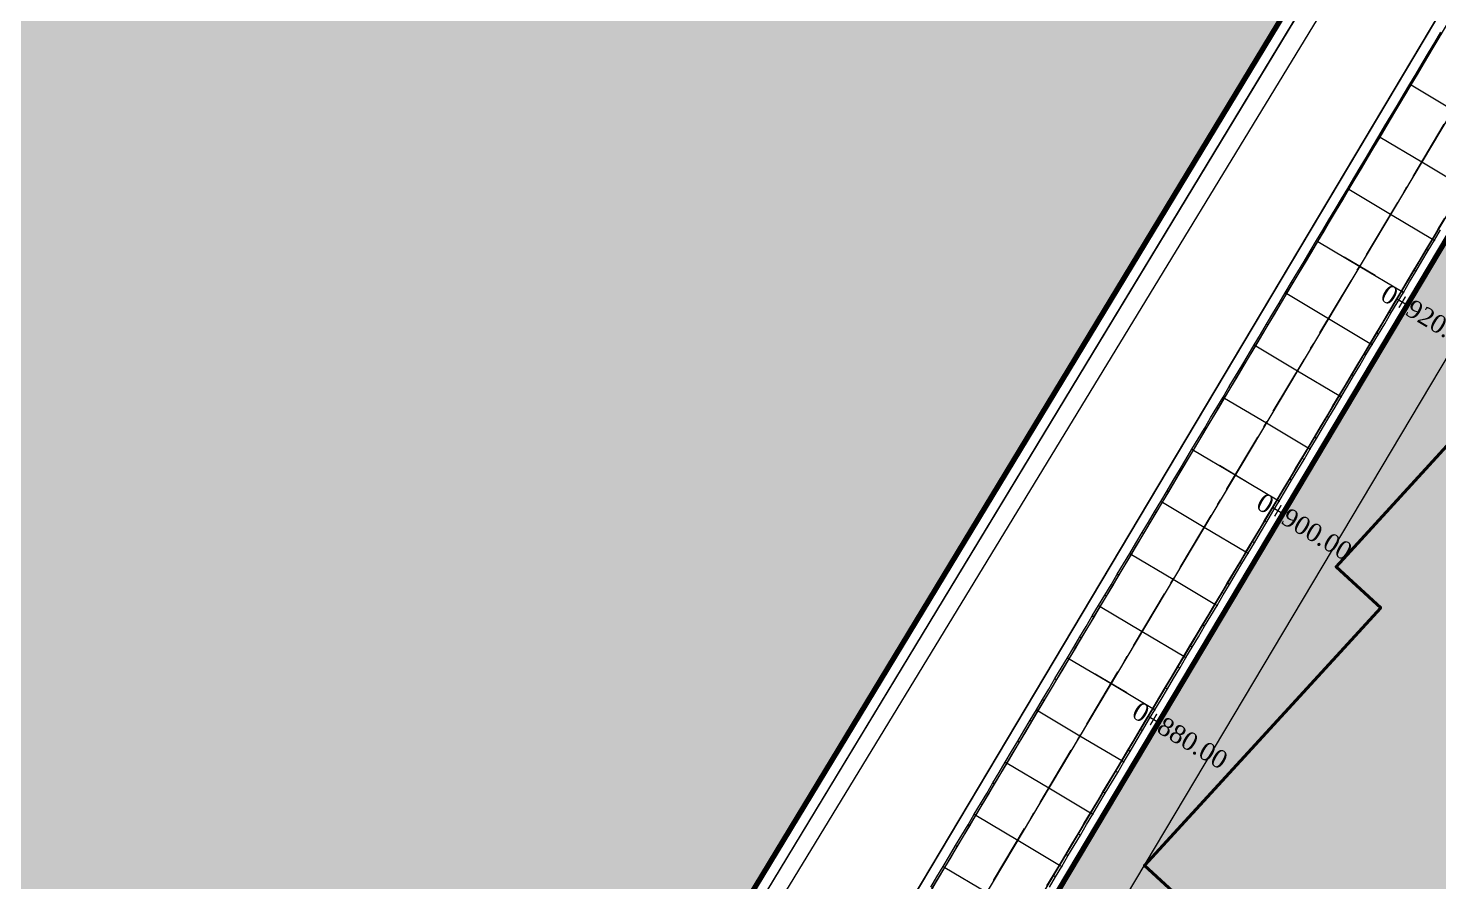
# Model space of a CAD drawing. Header units: metres. Extents: x 478603 to 489313, y 4282657 to 4289463.
# Drawn here: x 480176.2 to 480292.3, y 4287480.6 to 4287550.9 of the extents above; entities that cross this region are included whole.
import ezdxf

# ---------------------------------------------------------------- set-up
doc = ezdxf.new("R2010")
doc.units = ezdxf.units.M
for name, color, linetype, lineweight in [('ADAKENARI', 18, 'Continuous', 0), ('EKS_5', 5, 'Continuous', 0), ('EKSENLER', 3, 'Continuous', 0), ('HDA_5', 30, 'Continuous', 0), ('HDO_5', 30, 'Continuous', 0), ('KALDIRIM', 11, 'Continuous', 0), ('KYA_5', 1, 'Continuous', 20), ('KYO_5', 1, 'Continuous', 20), ('PARSEL_ALAN', 254, 'Continuous', 0), ('PARSEL_SERA_ALAN', 9, 'Continuous', 40), ('PL_ALİNMAN', 1, 'Continuous', 0), ('PL_ENKESIT', 1, 'Continuous', 0), ('PL_KM', 4, 'Continuous', 0), ('PL_KMYAZI', 30, 'Continuous', 0), ('REFUJ', 63, 'Continuous', 0), ('REVIZE_ONERI_KAM_SNR', 9, 'Continuous', 0), ('SEV_KYA_HDA', 3, 'Continuous', 0), ('SEV_KYO_HDO', 3, 'Continuous', 0), ('SNR_PLANONAMAA', 233, 'Continuous', 0), ('SNR_YAPIYAK', 18, 'Continuous', 0), ('YKA_5', 33, 'Continuous', 0), ('YKO_5', 33, 'Continuous', 0)]:
    doc.layers.add(name, color=color, linetype=linetype, lineweight=lineweight)
doc.styles.get("Standard").update_dxf_attribs({"font": 'times.ttf'})

msp = doc.modelspace()

# ---------------------------------------------------------------- hatches: boundary and pattern name
at = {"layer": 'PARSEL_ALAN'}
msp.add_hatch(color=256, dxfattribs=at).paths.add_polyline_path([(480178.12, 4287340.65), (480306.94, 4287217.36), (480469.28, 4287395.43), (480302.06, 4287548.74)])
at = {"layer": 'PARSEL_SERA_ALAN'}
msp.add_hatch(color=256, dxfattribs=at).paths.add_polyline_path([(480293.18, 4287524.05), (480306.15, 4287538.21), (480460.94, 4287396.29), (480311.72, 4287233.54), (480190.1, 4287345.05), (480196.59, 4287352.12), (480192.91, 4287355.5), (480212.37, 4287376.73), (480208.68, 4287380.11), (480221.66, 4287394.26), (480217.97, 4287397.64), (480237.44, 4287418.87), (480233.75, 4287422.25), (480246.73, 4287436.4), (480243.04, 4287439.78), (480262.5, 4287461.01), (480258.82, 4287464.39), (480271.79, 4287478.54), (480268.11, 4287481.92), (480287.57, 4287503.14), (480283.89, 4287506.52), (480296.86, 4287520.68)])
at = {"layer": 'REVIZE_ONERI_KAM_SNR'}
msp.add_hatch(color=256, dxfattribs=at).paths.add_polyline_path([(480391.37, 4287736.67), (479958.38, 4287021.55), (479846.66, 4286823.22), (479817.89, 4286807.32), (479678.54, 4286593.14), (479667.02, 4286563.36), (479171.87, 4285664.49), (479060.05, 4285423.5), (478955.18, 4285211.94), (478971.57, 4285181.44), (478973.58, 4285138.06), (478896.83, 4284994.41), (478884.26, 4284953.22), (478871.38, 4284822.15), (478829.64, 4284818.29), (478829.64, 4284859.4), (478806.79, 4284865.48), (478716.87, 4284674.35), (478705.55, 4284645.23), (478602.86, 4284697.15), (478665.09, 4284834.56), (478661.84, 4284859.59), (478721.27, 4284982.03), (478734.09, 4284989.86), (478857.78, 4285241.35), (478838.86, 4285277.85), (478831.67, 4285382.6), (478866.61, 4285387.39), (478882.65, 4285289.09), (479341.44, 4286225.89), (479492.42, 4286515.34), (479668.69, 4286852.71), (479834.72, 4287134.36), (480316.15, 4287820.51), (480353.75, 4287856.55), (480321.39, 4287969.42), (480358.64, 4287985.06), (480384.47, 4287906.35), (480463.86, 4288018.44), (480598.66, 4288207.44), (480775.09, 4288481.28), (480856.22, 4288581.77), (481195.87, 4289025.92), (481277.92, 4288967.09), (481191.32, 4288856.62), (480684.78, 4288177.97), (480420.91, 4287781.11), (480447.15, 4287667.53), (480456.56, 4287584.46), (480422.31, 4287581.55), (480417.61, 4287623.09), (480404.49, 4287679.88)])

# ---------------------------------------------------------------- linework, layer by layer
at = {"layer": 'ADAKENARI', "lineweight": 200}
for p, q in [((480391.37, 4287736.67), (479958.38, 4287021.55)), ((480032.45, 4287096.08), (480373.88, 4287669.33))]:
    msp.add_line(p, q, dxfattribs=at)
at = {"layer": 'EKS_5'}
for p in [(480290.94, 4287539.85, 953.49), (480288.38, 4287535.55, 953.51), (480285.83, 4287531.25, 953.53), (480283.27, 4287526.96, 953.55), (480280.71, 4287522.66, 953.56), (480278.15, 4287518.37, 953.58), (480275.59, 4287514.07, 953.6), (480273.03, 4287509.78, 953.62), (480270.47, 4287505.48, 953.64), (480267.92, 4287501.18, 953.65), (480265.36, 4287496.89, 953.67), (480262.8, 4287492.59, 953.69), (480260.24, 4287488.3, 953.71), (480257.68, 4287484, 953.73)]:
    msp.add_point(p, dxfattribs=at)
at = {"layer": 'EKSENLER'}
msp.add_line((480392.57, 4287710.48), (480029.26, 4287100.49), dxfattribs=at)
at = {"layer": 'HDA_5'}
msp.add_polyline3d([(480260.1, 4287480.23, 953.68), (480260.61, 4287481.09, 953.68), (480261.13, 4287481.95, 953.68), (480261.64, 4287482.81, 953.67), (480262.15, 4287483.67, 953.67), (480262.66, 4287484.53, 953.66), (480263.17, 4287485.39, 953.66), (480263.69, 4287486.25, 953.66), (480264.2, 4287487.1, 953.65), (480264.71, 4287487.96, 953.65), (480265.22, 4287488.82, 953.65), (480265.73, 4287489.68, 953.64), (480266.24, 4287490.54, 953.64), (480266.76, 4287491.4, 953.64), (480267.27, 4287492.26, 953.63), (480267.78, 4287493.12, 953.63), (480268.29, 4287493.98, 953.63), (480268.8, 4287494.84, 953.62), (480269.31, 4287495.7, 953.62), (480269.83, 4287496.56, 953.61), (480270.34, 4287497.41, 953.61), (480270.85, 4287498.27, 953.61), (480271.36, 4287499.13, 953.6), (480271.87, 4287499.99, 953.6), (480272.38, 4287500.85, 953.6), (480272.9, 4287501.71, 953.59), (480273.41, 4287502.57, 953.59), (480273.92, 4287503.43, 953.59), (480274.43, 4287504.29, 953.58), (480274.94, 4287505.15, 953.58), (480275.45, 4287506.01, 953.58), (480275.97, 4287506.86, 953.57), (480276.48, 4287507.72, 953.57), (480276.99, 4287508.58, 953.56), (480277.5, 4287509.44, 953.56), (480278.01, 4287510.3, 953.56), (480278.53, 4287511.16, 953.55), (480279.04, 4287512.02, 953.55), (480279.55, 4287512.88, 953.55), (480280.06, 4287513.74, 953.54), (480280.57, 4287514.6, 953.54), (480281.08, 4287515.46, 953.54), (480281.6, 4287516.32, 953.53), (480282.11, 4287517.17, 953.53), (480282.62, 4287518.03, 953.53), (480283.13, 4287518.89, 953.52), (480283.64, 4287519.75, 953.52), (480284.15, 4287520.61, 953.51), (480284.67, 4287521.47, 953.51), (480285.18, 4287522.33, 953.51), (480285.69, 4287523.19, 953.5), (480286.2, 4287524.05, 953.5), (480286.71, 4287524.91, 953.5), (480287.22, 4287525.77, 953.49), (480287.74, 4287526.63, 953.49), (480288.25, 4287527.48, 953.49), (480288.76, 4287528.34, 953.48), (480289.27, 4287529.2, 953.48), (480289.78, 4287530.06, 953.48), (480290.29, 4287530.92, 953.47), (480290.81, 4287531.78, 953.47), (480291.32, 4287532.64, 953.46), (480291.83, 4287533.5, 953.46), (480292.34, 4287534.36, 953.46), (480292.85, 4287535.22, 953.45)], dxfattribs=at)
for p in [(480291.83, 4287533.5, 953.46), (480289.27, 4287529.2, 953.48), (480286.71, 4287524.91, 953.5), (480284.15, 4287520.61, 953.51), (480281.6, 4287516.32, 953.53), (480279.04, 4287512.02, 953.55), (480276.48, 4287507.72, 953.57), (480273.92, 4287503.43, 953.59), (480271.36, 4287499.13, 953.6), (480268.8, 4287494.84, 953.62), (480266.24, 4287490.54, 953.64), (480263.69, 4287486.25, 953.66), (480261.13, 4287481.95, 953.68)]:
    msp.add_point(p, dxfattribs=at)
at = {"layer": 'HDO_5'}
msp.add_polyline3d([(480250.65, 4287480.04, 953.7), (480251.17, 4287480.9, 953.7), (480251.68, 4287481.76, 953.69), (480252.19, 4287482.62, 953.69), (480252.7, 4287483.48, 953.69), (480253.21, 4287484.34, 953.68), (480253.72, 4287485.19, 953.68), (480254.24, 4287486.05, 953.68), (480254.75, 4287486.91, 953.67), (480255.26, 4287487.77, 953.67), (480255.77, 4287488.63, 953.66), (480256.28, 4287489.49, 953.66), (480256.79, 4287490.35, 953.66), (480257.31, 4287491.21, 953.65), (480257.82, 4287492.07, 953.65), (480258.33, 4287492.93, 953.65), (480258.84, 4287493.79, 953.64), (480259.35, 4287494.64, 953.64), (480259.87, 4287495.5, 953.64), (480260.38, 4287496.36, 953.63), (480260.89, 4287497.22, 953.63), (480261.4, 4287498.08, 953.63), (480261.91, 4287498.94, 953.62), (480262.42, 4287499.8, 953.62), (480262.94, 4287500.66, 953.61), (480263.45, 4287501.52, 953.61), (480263.96, 4287502.38, 953.61), (480264.47, 4287503.24, 953.6), (480264.98, 4287504.1, 953.6), (480265.49, 4287504.95, 953.6), (480266.01, 4287505.81, 953.59), (480266.52, 4287506.67, 953.59), (480267.03, 4287507.53, 953.59), (480267.54, 4287508.39, 953.58), (480268.05, 4287509.25, 953.58), (480268.56, 4287510.11, 953.58), (480269.08, 4287510.97, 953.57), (480269.59, 4287511.83, 953.57), (480270.1, 4287512.69, 953.56), (480270.61, 4287513.55, 953.56), (480271.12, 4287514.41, 953.56), (480271.63, 4287515.26, 953.55), (480272.15, 4287516.12, 953.55), (480272.66, 4287516.98, 953.55), (480273.17, 4287517.84, 953.54), (480273.68, 4287518.7, 953.54), (480274.19, 4287519.56, 953.54), (480274.7, 4287520.42, 953.53), (480275.22, 4287521.28, 953.53), (480275.73, 4287522.14, 953.53), (480276.24, 4287523, 953.52), (480276.75, 4287523.86, 953.52), (480277.26, 4287524.72, 953.51), (480277.78, 4287525.57, 953.51), (480278.29, 4287526.43, 953.51), (480278.8, 4287527.29, 953.5), (480279.31, 4287528.15, 953.5), (480279.82, 4287529.01, 953.5), (480280.33, 4287529.87, 953.49), (480280.85, 4287530.73, 953.49), (480281.36, 4287531.59, 953.49), (480281.87, 4287532.45, 953.48), (480282.38, 4287533.31, 953.48), (480282.89, 4287534.17, 953.48), (480283.4, 4287535.03, 953.47), (480283.92, 4287535.88, 953.47), (480284.43, 4287536.74, 953.46), (480284.94, 4287537.6, 953.46), (480285.45, 4287538.46, 953.46), (480285.96, 4287539.32, 953.45), (480286.47, 4287540.18, 953.45), (480286.99, 4287541.04, 953.45), (480287.5, 4287541.9, 953.44), (480288.01, 4287542.76, 953.44), (480288.52, 4287543.62, 953.44), (480289.03, 4287544.48, 953.43), (480289.54, 4287545.34, 953.43), (480290.06, 4287546.19, 953.43), (480290.57, 4287547.05, 953.42), (480291.08, 4287547.91, 953.42), (480291.59, 4287548.77, 953.41), (480292.1, 4287549.63, 953.41), (480292.62, 4287550.49, 953.41)], dxfattribs=at)
for p in [(480290.06, 4287546.19, 953.43), (480287.5, 4287541.9, 953.44), (480284.94, 4287537.6, 953.46), (480282.38, 4287533.31, 953.48), (480279.82, 4287529.01, 953.5), (480277.26, 4287524.72, 953.51), (480274.7, 4287520.42, 953.53), (480272.15, 4287516.12, 953.55), (480269.59, 4287511.83, 953.57), (480267.03, 4287507.53, 953.59), (480264.47, 4287503.24, 953.6), (480261.91, 4287498.94, 953.62), (480259.35, 4287494.64, 953.64), (480256.79, 4287490.35, 953.66), (480254.24, 4287486.05, 953.68), (480251.68, 4287481.76, 953.69)]:
    msp.add_point(p, dxfattribs=at)
at = {"layer": 'KALDIRIM'}
for p, q in [((479854.18, 4286814.36), (480371.62, 4287683.12)), ((480378.66, 4287679.3), (480032.7, 4287098.44))]:
    msp.add_line(p, q, dxfattribs=at)
at = {"layer": 'KYA_5'}
msp.add_polyline3d([(480260.29, 4287480.12, 955.81), (480260.8, 4287480.98, 955.79), (480261.31, 4287481.84, 955.76), (480261.82, 4287482.7, 955.75), (480262.33, 4287483.56, 955.73), (480262.84, 4287484.42, 955.72), (480263.35, 4287485.28, 955.7), (480263.86, 4287486.14, 955.69), (480264.37, 4287487, 955.68), (480264.88, 4287487.86, 955.67), (480265.39, 4287488.72, 955.67), (480265.91, 4287489.58, 955.66), (480266.42, 4287490.44, 955.65), (480266.93, 4287491.3, 955.65), (480267.44, 4287492.16, 955.64), (480267.95, 4287493.02, 955.64), (480268.46, 4287493.87, 955.64), (480268.98, 4287494.73, 955.63), (480269.49, 4287495.59, 955.62), (480270, 4287496.45, 955.62), (480270.51, 4287497.31, 955.61), (480271.02, 4287498.17, 955.6), (480271.53, 4287499.03, 955.59), (480272.04, 4287499.89, 955.59), (480272.55, 4287500.75, 955.58), (480273.07, 4287501.61, 955.57), (480273.58, 4287502.47, 955.57), (480274.09, 4287503.33, 955.56), (480274.6, 4287504.19, 955.55), (480275.11, 4287505.05, 955.54), (480275.62, 4287505.91, 955.53), (480276.13, 4287506.77, 955.52), (480276.65, 4287507.62, 955.51), (480277.16, 4287508.48, 955.51), (480277.67, 4287509.34, 955.51), (480278.18, 4287510.2, 955.5), (480278.69, 4287511.06, 955.5), (480279.2, 4287511.92, 955.5), (480279.72, 4287512.78, 955.48), (480280.23, 4287513.64, 955.47), (480280.74, 4287514.5, 955.45), (480281.25, 4287515.36, 955.43), (480281.76, 4287516.22, 955.42), (480282.27, 4287517.08, 955.39), (480282.78, 4287517.94, 955.36), (480283.29, 4287518.8, 955.34), (480283.8, 4287519.66, 955.31), (480284.31, 4287520.52, 955.29), (480284.82, 4287521.38, 955.29), (480285.33, 4287522.24, 955.29), (480285.84, 4287523.1, 955.29), (480286.35, 4287523.96, 955.29), (480286.87, 4287524.82, 955.29), (480287.38, 4287525.67, 955.29), (480287.89, 4287526.53, 955.29), (480288.4, 4287527.39, 955.29), (480288.91, 4287528.25, 955.29), (480289.43, 4287529.11, 955.29), (480289.94, 4287529.97, 955.27), (480290.45, 4287530.83, 955.26), (480290.96, 4287531.69, 955.25), (480291.47, 4287532.55, 955.24), (480291.98, 4287533.41, 955.23), (480292.49, 4287534.27, 955.2)], dxfattribs=at)
for p in [(480291.98, 4287533.41, 955.23), (480289.43, 4287529.11, 955.29), (480286.87, 4287524.82, 955.29), (480284.31, 4287520.52, 955.29), (480281.76, 4287516.22, 955.42), (480279.2, 4287511.92, 955.5), (480276.65, 4287507.62, 955.51), (480274.09, 4287503.33, 955.56), (480271.53, 4287499.03, 955.59), (480268.98, 4287494.73, 955.63), (480266.42, 4287490.44, 955.65), (480263.86, 4287486.14, 955.69), (480261.31, 4287481.84, 955.76)]:
    msp.add_point(p, dxfattribs=at)
at = {"layer": 'KYO_5'}
msp.add_polyline3d([(480250.52, 4287480.12, 955.23), (480251.03, 4287480.98, 955.23), (480251.55, 4287481.84, 955.23), (480252.06, 4287482.7, 955.23), (480252.57, 4287483.55, 955.23), (480253.08, 4287484.41, 955.23), (480253.59, 4287485.27, 955.22), (480254.1, 4287486.13, 955.22), (480254.61, 4287486.99, 955.23), (480255.13, 4287487.85, 955.23), (480255.64, 4287488.71, 955.23), (480256.15, 4287489.57, 955.23), (480256.66, 4287490.43, 955.24), (480257.17, 4287491.29, 955.24), (480257.68, 4287492.15, 955.24), (480258.19, 4287493.01, 955.23), (480258.71, 4287493.87, 955.23), (480259.22, 4287494.73, 955.23), (480259.73, 4287495.59, 955.23), (480260.24, 4287496.44, 955.23), (480260.75, 4287497.3, 955.23), (480261.26, 4287498.16, 955.22), (480261.77, 4287499.02, 955.22), (480262.29, 4287499.88, 955.21), (480262.8, 4287500.74, 955.2), (480263.31, 4287501.6, 955.19), (480263.82, 4287502.46, 955.18), (480264.34, 4287503.32, 955.17), (480264.85, 4287504.18, 955.15), (480265.36, 4287505.03, 955.14), (480265.87, 4287505.89, 955.13), (480266.39, 4287506.75, 955.11), (480266.9, 4287507.61, 955.1), (480267.41, 4287508.47, 955.09), (480267.92, 4287509.33, 955.08), (480268.44, 4287510.19, 955.07), (480268.95, 4287511.04, 955.06), (480269.46, 4287511.9, 955.05), (480269.97, 4287512.76, 955.03), (480270.49, 4287513.62, 955.02), (480271, 4287514.48, 955.01), (480271.51, 4287515.34, 954.99), (480272.02, 4287516.2, 954.98), (480272.54, 4287517.06, 954.97), (480273.05, 4287517.91, 954.95), (480273.56, 4287518.77, 954.94), (480274.07, 4287519.63, 954.93), (480274.59, 4287520.49, 954.92), (480275.1, 4287521.35, 954.9), (480275.61, 4287522.21, 954.89), (480276.12, 4287523.07, 954.88), (480276.64, 4287523.93, 954.87), (480277.15, 4287524.78, 954.85), (480277.66, 4287525.64, 954.84), (480278.17, 4287526.5, 954.84), (480278.68, 4287527.36, 954.83), (480279.2, 4287528.22, 954.82), (480279.71, 4287529.08, 954.81), (480280.22, 4287529.94, 954.78), (480280.74, 4287530.79, 954.76), (480281.25, 4287531.65, 954.74), (480281.76, 4287532.51, 954.72), (480282.28, 4287533.37, 954.7), (480282.79, 4287534.23, 954.67), (480283.3, 4287535.08, 954.64), (480283.82, 4287535.94, 954.61), (480284.33, 4287536.8, 954.58), (480284.85, 4287537.66, 954.56), (480285.36, 4287538.52, 954.56), (480285.87, 4287539.38, 954.56), (480286.38, 4287540.24, 954.56), (480286.89, 4287541.1, 954.56), (480287.4, 4287541.96, 954.56), (480287.91, 4287542.82, 954.56), (480288.42, 4287543.67, 954.56), (480288.94, 4287544.53, 954.57), (480289.45, 4287545.39, 954.57), (480289.96, 4287546.25, 954.57), (480290.47, 4287547.11, 954.56), (480290.98, 4287547.97, 954.55), (480291.49, 4287548.83, 954.54), (480292.01, 4287549.69, 954.54), (480292.52, 4287550.55, 954.53)], dxfattribs=at)
for p in [(480289.96, 4287546.25, 954.57), (480287.4, 4287541.96, 954.56), (480284.85, 4287537.66, 954.56), (480282.28, 4287533.37, 954.7), (480279.71, 4287529.08, 954.81), (480277.15, 4287524.78, 954.85), (480274.59, 4287520.49, 954.92), (480272.02, 4287516.2, 954.98), (480269.46, 4287511.9, 955.05), (480266.9, 4287507.61, 955.1), (480264.34, 4287503.32, 955.17), (480261.77, 4287499.02, 955.22), (480259.22, 4287494.73, 955.23), (480256.66, 4287490.43, 955.24), (480254.1, 4287486.13, 955.22), (480251.55, 4287481.84, 955.23)]:
    msp.add_point(p, dxfattribs=at)
at = {"layer": 'PARSEL_ALAN'}
for points in [[(480178.12, 4287340.65, 954.33), (480306.94, 4287217.36, 950.43), (480469.28, 4287395.43, 964.15), (480302.06, 4287548.74, 954.84), (480178.12, 4287340.65, 954.33)], [(480178.12, 4287340.65, 0), (480306.94, 4287217.36, 0), (480469.28, 4287395.43, 0), (480302.06, 4287548.74, 0), (480178.12, 4287340.65, 0)]]:
    msp.add_polyline3d(points, close=True, dxfattribs=at)
at = {"layer": 'PARSEL_SERA_ALAN'}
msp.add_polyline3d([(480293.18, 4287524.05, 0), (480306.15, 4287538.21, 0), (480460.94, 4287396.29, 0), (480311.72, 4287233.54, 0), (480190.1, 4287345.05, 0), (480196.59, 4287352.12, 0), (480192.91, 4287355.5, 0), (480212.37, 4287376.73, 0), (480208.68, 4287380.11, 0), (480221.66, 4287394.26, 0), (480217.97, 4287397.64, 0), (480237.44, 4287418.87, 0), (480233.75, 4287422.25, 0), (480246.73, 4287436.4, 0), (480243.04, 4287439.78, 0), (480262.5, 4287461.01, 0), (480258.82, 4287464.39, 0), (480271.79, 4287478.54, 0), (480268.11, 4287481.92, 0), (480287.57, 4287503.14, 0), (480283.89, 4287506.52, 0), (480296.86, 4287520.68, 0), (480293.18, 4287524.05, 0)], close=True, dxfattribs=at)
msp.add_polyline3d([(480293.18, 4287524.05, 0), (480306.15, 4287538.21, 0), (480460.94, 4287396.29, 0), (480311.72, 4287233.54, 0), (480190.1, 4287345.05, 0), (480196.59, 4287352.12, 0), (480192.91, 4287355.5, 0), (480212.37, 4287376.73, 0), (480208.68, 4287380.11, 0), (480221.66, 4287394.26, 0), (480217.97, 4287397.64, 0), (480237.44, 4287418.87, 0), (480233.75, 4287422.25, 0), (480246.73, 4287436.4, 0), (480243.04, 4287439.78, 0), (480262.5, 4287461.01, 0), (480258.82, 4287464.39, 0), (480271.79, 4287478.54, 0), (480268.11, 4287481.92, 0), (480287.57, 4287503.14, 0), (480283.89, 4287506.52, 0), (480296.86, 4287520.68, 0), (480293.18, 4287524.05, 0)], close=True, dxfattribs=at)
at = {"layer": 'PL_ALİNMAN'}
for p, q in [((480290.24, 4287538.66), (480292.79, 4287542.95)), ((480289.47, 4287537.37), (480289.72, 4287537.8)), ((480286.4, 4287532.21), (480288.96, 4287536.51)), ((480285.63, 4287530.93), (480285.89, 4287531.36)), ((480282.56, 4287525.77), (480285.12, 4287530.07)), ((480281.79, 4287524.48), (480282.05, 4287524.91)), ((480278.72, 4287519.33), (480281.28, 4287523.62)), ((480277.95, 4287518.04), (480278.21, 4287518.47)), ((480274.88, 4287512.88), (480277.44, 4287517.18)), ((480274.12, 4287511.6), (480274.37, 4287512.02)), ((480271.05, 4287506.44), (480273.6, 4287510.74)), ((480270.28, 4287505.15), (480270.53, 4287505.58)), ((480267.21, 4287500), (480269.77, 4287504.29)), ((480266.44, 4287498.71), (480266.7, 4287499.14)), ((480263.37, 4287493.55), (480265.93, 4287497.85)), ((480262.6, 4287492.26), (480262.86, 4287492.69)), ((480259.53, 4287487.11), (480262.09, 4287491.4)), ((480258.76, 4287485.82), (480259.02, 4287486.25)), ((480255.69, 4287480.67), (480258.25, 4287484.96))]:
    msp.add_line(p, q, dxfattribs=at)
at = {"layer": 'PL_ENKESIT'}
for points in [[(480289.96, 4287546.25, 954.57), (480290.06, 4287546.19, 953.43), (480290.07, 4287546.19, 953.48), (480293.5, 4287544.14, 953.48), (480296.94, 4287542.1, 953.48), (480296.95, 4287542.09, 953.43), (480297.07, 4287542.01, 954.91)], [(480287.4, 4287541.96, 954.56), (480287.5, 4287541.9, 953.44), (480287.51, 4287541.89, 953.49), (480290.94, 4287539.85, 953.49), (480294.38, 4287537.8, 953.49), (480294.39, 4287537.79, 953.44), (480294.53, 4287537.71, 955.09)], [(480284.85, 4287537.66, 954.56), (480284.94, 4287537.6, 953.46), (480284.95, 4287537.6, 953.51), (480288.38, 4287535.55, 953.51), (480291.82, 4287533.5, 953.51), (480291.83, 4287533.5, 953.46), (480291.98, 4287533.41, 955.23)], [(480282.28, 4287533.37, 954.7), (480282.38, 4287533.31, 953.48), (480282.39, 4287533.3, 953.53), (480285.83, 4287531.25, 953.53), (480289.26, 4287529.21, 953.53), (480289.27, 4287529.2, 953.48), (480289.43, 4287529.11, 955.29)], [(480279.71, 4287529.08, 954.81), (480279.82, 4287529.01, 953.5), (480279.83, 4287529.01, 953.55), (480283.27, 4287526.96, 953.55), (480286.7, 4287524.91, 953.55), (480286.71, 4287524.91, 953.5), (480286.87, 4287524.82, 955.29)], [(480277.15, 4287524.78, 954.85), (480277.26, 4287524.72, 953.51), (480277.27, 4287524.71, 953.56), (480280.71, 4287522.66, 953.56), (480284.15, 4287520.62, 953.56), (480284.15, 4287520.61, 953.51), (480284.31, 4287520.52, 955.29)], [(480274.59, 4287520.49, 954.92), (480274.7, 4287520.42, 953.53), (480274.71, 4287520.41, 953.58), (480278.15, 4287518.37, 953.58), (480281.59, 4287516.32, 953.58), (480281.6, 4287516.32, 953.53), (480281.76, 4287516.22, 955.42)], [(480272.02, 4287516.2, 954.98), (480272.15, 4287516.12, 953.55), (480272.15, 4287516.12, 953.6), (480275.59, 4287514.07, 953.6), (480279.03, 4287512.02, 953.6), (480279.04, 4287512.02, 953.55), (480279.2, 4287511.92, 955.5)], [(480269.46, 4287511.9, 955.05), (480269.59, 4287511.83, 953.57), (480269.6, 4287511.82, 953.62), (480273.03, 4287509.78, 953.62), (480276.47, 4287507.73, 953.62), (480276.48, 4287507.72, 953.57), (480276.65, 4287507.62, 955.51)], [(480266.9, 4287507.61, 955.1), (480267.03, 4287507.53, 953.59), (480267.04, 4287507.53, 953.64), (480270.47, 4287505.48, 953.64), (480273.91, 4287503.43, 953.64), (480273.92, 4287503.43, 953.59), (480274.09, 4287503.33, 955.56)], [(480264.34, 4287503.32, 955.17), (480264.47, 4287503.24, 953.6), (480264.48, 4287503.23, 953.65), (480267.92, 4287501.18, 953.65), (480271.35, 4287499.14, 953.65), (480271.36, 4287499.13, 953.6), (480271.53, 4287499.03, 955.59)], [(480261.77, 4287499.02, 955.22), (480261.91, 4287498.94, 953.62), (480261.92, 4287498.94, 953.67), (480265.36, 4287496.89, 953.67), (480268.79, 4287494.84, 953.67), (480268.8, 4287494.84, 953.62), (480268.98, 4287494.73, 955.63)], [(480259.22, 4287494.73, 955.23), (480259.35, 4287494.64, 953.64), (480259.36, 4287494.64, 953.69), (480262.8, 4287492.59, 953.69), (480266.24, 4287490.55, 953.69), (480266.24, 4287490.54, 953.64), (480266.42, 4287490.44, 955.65)], [(480256.66, 4287490.43, 955.24), (480256.79, 4287490.35, 953.66), (480256.8, 4287490.34, 953.71), (480260.24, 4287488.3, 953.71), (480263.68, 4287486.25, 953.71), (480263.69, 4287486.25, 953.66), (480263.86, 4287486.14, 955.69)], [(480254.1, 4287486.13, 955.22), (480254.24, 4287486.05, 953.68), (480254.24, 4287486.05, 953.73), (480257.68, 4287484, 953.73), (480261.12, 4287481.95, 953.73), (480261.13, 4287481.95, 953.68), (480261.31, 4287481.84, 955.76)], [(480251.55, 4287481.84, 955.23), (480251.68, 4287481.76, 953.69), (480251.69, 4287481.75, 953.74), (480255.12, 4287479.71, 953.74), (480258.56, 4287477.66, 953.74), (480258.57, 4287477.65, 953.69), (480258.76, 4287477.54, 955.88)]]:
    msp.add_polyline3d(points, dxfattribs=at)
at = {"layer": 'PL_KM'}
for p, q in [((480287.11, 4287530.49), (480284.54, 4287532.02)), ((480276.88, 4287513.3), (480274.3, 4287514.84)), ((480266.65, 4287496.12), (480264.07, 4287497.66))]:
    msp.add_line(p, q, dxfattribs=at)
at = {"layer": 'REFUJ'}
for p, q in [((480350.02, 4287666.45), (479959.25, 4287021.04)), ((479853.4, 4286815.01), (480357.77, 4287661.82))]:
    msp.add_line(p, q, dxfattribs=at)
msp.add_polyline3d([(479959.25, 4287021.04, 0), (480350.02, 4287666.45, 0), (480350.37, 4287666.92, 0), (480350.81, 4287667.31, 0), (480351.31, 4287667.61, 0), (480351.86, 4287667.81, 0), (480352.44, 4287667.9, 0), (480353.02, 4287667.87, 0), (480353.59, 4287667.73, 0), (480354.12, 4287667.48, 0), (480356.72, 4287665.93, 0), (480357.2, 4287665.58, 0), (480357.6, 4287665.15, 0), (480357.9, 4287664.64, 0), (480358.1, 4287664.09, 0), (480358.19, 4287663.51, 0), (480358.16, 4287662.92, 0), (480358.02, 4287662.35, 0), (480357.77, 4287661.82, 0), (479853.4, 4286815.01, 0)], dxfattribs=at)
at = {"layer": 'REVIZE_ONERI_KAM_SNR'}
for points in [[(480684.78, 4288177.97, 0), (480420.91, 4287781.11, 0), (480447.15, 4287667.53, 0), (480456.56, 4287584.46, 0), (480422.31, 4287581.55, 0), (480417.61, 4287623.09, 0), (480404.49, 4287679.88, 0), (480391.37, 4287736.67, 0), (479958.38, 4287021.55, 0), (479846.66, 4286823.22, 0), (479817.89, 4286807.32, 0), (479678.54, 4286593.14, 0), (479667.02, 4286563.36, 0), (479667.02, 4286563.36, 0), (479171.87, 4285664.49, 0)], [(480684.78, 4288177.97, 0), (480420.91, 4287781.11, 0), (480447.15, 4287667.53, 0), (480456.56, 4287584.46, 0), (480422.31, 4287581.55, 0), (480417.61, 4287623.09, 0), (480404.49, 4287679.88, 0), (480391.37, 4287736.67, 0), (480391.37, 4287736.67, 0), (479958.38, 4287021.55, 0), (479846.66, 4286823.22, 0), (479817.89, 4286807.32, 0), (479678.54, 4286593.14, 0), (479667.02, 4286563.36, 0), (479171.87, 4285664.49, 0)], [(480684.78, 4288177.97, 0), (480420.91, 4287781.11, 0), (480447.15, 4287667.53, 0), (480456.56, 4287584.46, 0), (480422.31, 4287581.55, 0), (480417.61, 4287623.09, 0), (480404.49, 4287679.88, 0), (480391.37, 4287736.67, 0), (480391.37, 4287736.67, 0), (479958.38, 4287021.55, 0), (479846.66, 4286823.22, 0), (479817.89, 4286807.32, 0), (479678.54, 4286593.14, 0), (479667.02, 4286563.36, 0), (479171.87, 4285664.49, 0)]]:
    msp.add_polyline3d(points, dxfattribs=at)
at = {"layer": 'SEV_KYA_HDA'}
for p, q in [((480291.47, 4287532.55, 955.24), (480291.32, 4287532.64, 953.46)), ((480290.45, 4287530.83, 955.26), (480290.37, 4287530.88, 954.37)), ((480289.43, 4287529.11, 955.29), (480289.27, 4287529.2, 953.48)), ((480288.4, 4287527.39, 955.29), (480288.33, 4287527.44, 954.39)), ((480287.38, 4287525.67, 955.29), (480287.22, 4287525.77, 953.49)), ((480286.35, 4287523.96, 955.29), (480286.28, 4287524, 954.4)), ((480285.33, 4287522.24, 955.29), (480285.18, 4287522.33, 953.51)), ((480284.31, 4287520.52, 955.29), (480284.23, 4287520.57, 954.4)), ((480283.29, 4287518.8, 955.34), (480283.13, 4287518.89, 953.52)), ((480282.27, 4287517.08, 955.39), (480282.19, 4287517.13, 954.46)), ((480281.25, 4287515.36, 955.43), (480281.08, 4287515.46, 953.54)), ((480280.23, 4287513.64, 955.47), (480280.14, 4287513.69, 954.5)), ((480279.2, 4287511.92, 955.5), (480279.04, 4287512.02, 953.55)), ((480278.18, 4287510.2, 955.5), (480278.1, 4287510.25, 954.53)), ((480277.16, 4287508.48, 955.51), (480276.99, 4287508.58, 953.56)), ((480276.13, 4287506.77, 955.52), (480276.05, 4287506.82, 954.55)), ((480275.11, 4287505.05, 955.54), (480274.94, 4287505.15, 953.58)), ((480274.09, 4287503.33, 955.56), (480274, 4287503.38, 954.57)), ((480273.07, 4287501.61, 955.57), (480272.9, 4287501.71, 953.59)), ((480272.04, 4287499.89, 955.59), (480271.96, 4287499.94, 954.59)), ((480271.02, 4287498.17, 955.6), (480270.85, 4287498.27, 953.61)), ((480270, 4287496.45, 955.62), (480269.91, 4287496.5, 954.62)), ((480268.98, 4287494.73, 955.63), (480268.8, 4287494.84, 953.62)), ((480267.95, 4287493.02, 955.64), (480267.87, 4287493.07, 954.63)), ((480266.93, 4287491.3, 955.65), (480266.76, 4287491.4, 953.64)), ((480265.91, 4287489.58, 955.66), (480265.82, 4287489.63, 954.65)), ((480264.88, 4287487.86, 955.67), (480264.71, 4287487.96, 953.65)), ((480263.86, 4287486.14, 955.69), (480263.77, 4287486.19, 954.67)), ((480262.84, 4287484.42, 955.72), (480262.66, 4287484.53, 953.66)), ((480261.82, 4287482.7, 955.75), (480261.73, 4287482.76, 954.71)), ((480260.8, 4287480.98, 955.79), (480260.61, 4287481.09, 953.68))]:
    msp.add_line(p, q, dxfattribs=at)
at = {"layer": 'SEV_KYO_HDO'}
for p, q in [((480291.49, 4287548.83, 954.54), (480291.54, 4287548.8, 953.98)), ((480290.47, 4287547.11, 954.56), (480290.57, 4287547.05, 953.42)), ((480289.45, 4287545.39, 954.57), (480289.5, 4287545.36, 954)), ((480288.42, 4287543.67, 954.56), (480288.52, 4287543.62, 953.44)), ((480287.4, 4287541.96, 954.56), (480287.45, 4287541.93, 954)), ((480286.38, 4287540.24, 954.56), (480286.47, 4287540.18, 953.45)), ((480285.36, 4287538.52, 954.56), (480285.4, 4287538.49, 954.01)), ((480284.33, 4287536.8, 954.58), (480284.43, 4287536.74, 953.46)), ((480283.3, 4287535.08, 954.64), (480283.35, 4287535.05, 954.06)), ((480282.28, 4287533.37, 954.7), (480282.38, 4287533.31, 953.48)), ((480281.25, 4287531.65, 954.74), (480281.3, 4287531.62, 954.11)), ((480280.22, 4287529.94, 954.78), (480280.33, 4287529.87, 953.49)), ((480279.2, 4287528.22, 954.82), (480279.25, 4287528.19, 954.16)), ((480278.17, 4287526.5, 954.84), (480278.29, 4287526.43, 953.51)), ((480277.15, 4287524.78, 954.85), (480277.21, 4287524.75, 954.18)), ((480276.12, 4287523.07, 954.88), (480276.24, 4287523, 953.52)), ((480275.1, 4287521.35, 954.9), (480275.16, 4287521.31, 954.22)), ((480274.07, 4287519.63, 954.93), (480274.19, 4287519.56, 953.54)), ((480273.05, 4287517.91, 954.95), (480273.11, 4287517.88, 954.25)), ((480272.02, 4287516.2, 954.98), (480272.15, 4287516.12, 953.55)), ((480271, 4287514.48, 955.01), (480271.06, 4287514.44, 954.28)), ((480269.97, 4287512.76, 955.03), (480270.1, 4287512.69, 953.56)), ((480268.95, 4287511.04, 955.06), (480269.01, 4287511.01, 954.31)), ((480267.92, 4287509.33, 955.08), (480268.05, 4287509.25, 953.58)), ((480266.9, 4287507.61, 955.1), (480266.96, 4287507.57, 954.34)), ((480265.87, 4287505.89, 955.13), (480266.01, 4287505.81, 953.59)), ((480264.85, 4287504.18, 955.15), (480264.92, 4287504.14, 954.38)), ((480263.82, 4287502.46, 955.18), (480263.96, 4287502.38, 953.61)), ((480262.8, 4287500.74, 955.2), (480262.87, 4287500.7, 954.41)), ((480261.77, 4287499.02, 955.22), (480261.91, 4287498.94, 953.62)), ((480260.75, 4287497.3, 955.23), (480260.82, 4287497.26, 954.43)), ((480259.73, 4287495.59, 955.23), (480259.87, 4287495.5, 953.64)), ((480258.71, 4287493.87, 955.23), (480258.77, 4287493.83, 954.44)), ((480257.68, 4287492.15, 955.24), (480257.82, 4287492.07, 953.65)), ((480256.66, 4287490.43, 955.24), (480256.73, 4287490.39, 954.45)), ((480255.64, 4287488.71, 955.23), (480255.77, 4287488.63, 953.66)), ((480254.61, 4287486.99, 955.23), (480254.68, 4287486.95, 954.45)), ((480253.59, 4287485.27, 955.22), (480253.72, 4287485.19, 953.68)), ((480252.57, 4287483.55, 955.23), (480252.63, 4287483.52, 954.46)), ((480251.55, 4287481.84, 955.23), (480251.68, 4287481.76, 953.69))]:
    msp.add_line(p, q, dxfattribs=at)
at = {"layer": 'SNR_PLANONAMAA'}
msp.add_line((480219.32, 4287448.14, 942.48), (480421.8, 4287780.65, 942.48), dxfattribs=at)
at = {"layer": 'SNR_YAPIYAK'}
msp.add_line((480303.21, 4287540.9, 954.33), (480184.45, 4287341.51, 954.33), dxfattribs=at)
at = {"layer": 'YKA_5'}
msp.add_polyline3d([(480260.09, 4287480.24, 953.73), (480260.61, 4287481.1, 953.73), (480261.12, 4287481.95, 953.73), (480261.63, 4287482.81, 953.72), (480262.14, 4287483.67, 953.72), (480262.65, 4287484.53, 953.71), (480263.16, 4287485.39, 953.71), (480263.68, 4287486.25, 953.71), (480264.19, 4287487.11, 953.7), (480264.7, 4287487.97, 953.7), (480265.21, 4287488.83, 953.7), (480265.72, 4287489.69, 953.69), (480266.24, 4287490.55, 953.69), (480266.75, 4287491.41, 953.69), (480267.26, 4287492.26, 953.68), (480267.77, 4287493.12, 953.68), (480268.28, 4287493.98, 953.68), (480268.79, 4287494.84, 953.67), (480269.31, 4287495.7, 953.67), (480269.82, 4287496.56, 953.66), (480270.33, 4287497.42, 953.66), (480270.84, 4287498.28, 953.66), (480271.35, 4287499.14, 953.65), (480271.86, 4287500, 953.65), (480272.38, 4287500.86, 953.65), (480272.89, 4287501.72, 953.64), (480273.4, 4287502.57, 953.64), (480273.91, 4287503.43, 953.64), (480274.42, 4287504.29, 953.63), (480274.93, 4287505.15, 953.63), (480275.45, 4287506.01, 953.63), (480275.96, 4287506.87, 953.62), (480276.47, 4287507.73, 953.62), (480276.98, 4287508.59, 953.61), (480277.49, 4287509.45, 953.61), (480278, 4287510.31, 953.61), (480278.52, 4287511.17, 953.6), (480279.03, 4287512.02, 953.6), (480279.54, 4287512.88, 953.6), (480280.05, 4287513.74, 953.59), (480280.56, 4287514.6, 953.59), (480281.08, 4287515.46, 953.59), (480281.59, 4287516.32, 953.58), (480282.1, 4287517.18, 953.58), (480282.61, 4287518.04, 953.58), (480283.12, 4287518.9, 953.57), (480283.63, 4287519.76, 953.57), (480284.15, 4287520.62, 953.56), (480284.66, 4287521.48, 953.56), (480285.17, 4287522.33, 953.56), (480285.68, 4287523.19, 953.55), (480286.19, 4287524.05, 953.55), (480286.7, 4287524.91, 953.55), (480287.22, 4287525.77, 953.54), (480287.73, 4287526.63, 953.54), (480288.24, 4287527.49, 953.54), (480288.75, 4287528.35, 953.53), (480289.26, 4287529.21, 953.53), (480289.77, 4287530.07, 953.53), (480290.29, 4287530.93, 953.52), (480290.8, 4287531.79, 953.52), (480291.31, 4287532.64, 953.51), (480291.82, 4287533.5, 953.51), (480292.33, 4287534.36, 953.51), (480292.84, 4287535.22, 953.5)], dxfattribs=at)
for p in [(480291.82, 4287533.5, 953.51), (480289.26, 4287529.21, 953.53), (480286.7, 4287524.91, 953.55), (480284.15, 4287520.62, 953.56), (480281.59, 4287516.32, 953.58), (480279.03, 4287512.02, 953.6), (480276.47, 4287507.73, 953.62), (480273.91, 4287503.43, 953.64), (480271.35, 4287499.14, 953.65), (480268.79, 4287494.84, 953.67), (480266.24, 4287490.55, 953.69), (480263.68, 4287486.25, 953.71), (480261.12, 4287481.95, 953.73)]:
    msp.add_point(p, dxfattribs=at)
at = {"layer": 'YKO_5'}
msp.add_polyline3d([(480250.66, 4287480.03, 953.75), (480251.17, 4287480.89, 953.75), (480251.69, 4287481.75, 953.74), (480252.2, 4287482.61, 953.74), (480252.71, 4287483.47, 953.74), (480253.22, 4287484.33, 953.73), (480253.73, 4287485.19, 953.73), (480254.24, 4287486.05, 953.73), (480254.76, 4287486.91, 953.72), (480255.27, 4287487.77, 953.72), (480255.78, 4287488.63, 953.71), (480256.29, 4287489.48, 953.71), (480256.8, 4287490.34, 953.71), (480257.32, 4287491.2, 953.7), (480257.83, 4287492.06, 953.7), (480258.34, 4287492.92, 953.7), (480258.85, 4287493.78, 953.69), (480259.36, 4287494.64, 953.69), (480259.87, 4287495.5, 953.69), (480260.39, 4287496.36, 953.68), (480260.9, 4287497.22, 953.68), (480261.41, 4287498.08, 953.68), (480261.92, 4287498.94, 953.67), (480262.43, 4287499.79, 953.67), (480262.94, 4287500.65, 953.66), (480263.46, 4287501.51, 953.66), (480263.97, 4287502.37, 953.66), (480264.48, 4287503.23, 953.65), (480264.99, 4287504.09, 953.65), (480265.5, 4287504.95, 953.65), (480266.01, 4287505.81, 953.64), (480266.53, 4287506.67, 953.64), (480267.04, 4287507.53, 953.64), (480267.55, 4287508.39, 953.63), (480268.06, 4287509.25, 953.63), (480268.57, 4287510.1, 953.63), (480269.08, 4287510.96, 953.62), (480269.6, 4287511.82, 953.62), (480270.11, 4287512.68, 953.61), (480270.62, 4287513.54, 953.61), (480271.13, 4287514.4, 953.61), (480271.64, 4287515.26, 953.6), (480272.15, 4287516.12, 953.6), (480272.67, 4287516.98, 953.6), (480273.18, 4287517.84, 953.59), (480273.69, 4287518.7, 953.59), (480274.2, 4287519.56, 953.59), (480274.71, 4287520.41, 953.58), (480275.23, 4287521.27, 953.58), (480275.74, 4287522.13, 953.58), (480276.25, 4287522.99, 953.57), (480276.76, 4287523.85, 953.57), (480277.27, 4287524.71, 953.56), (480277.78, 4287525.57, 953.56), (480278.3, 4287526.43, 953.56), (480278.81, 4287527.29, 953.55), (480279.32, 4287528.15, 953.55), (480279.83, 4287529.01, 953.55), (480280.34, 4287529.87, 953.54), (480280.85, 4287530.72, 953.54), (480281.37, 4287531.58, 953.54), (480281.88, 4287532.44, 953.53), (480282.39, 4287533.3, 953.53), (480282.9, 4287534.16, 953.53), (480283.41, 4287535.02, 953.52), (480283.92, 4287535.88, 953.52), (480284.44, 4287536.74, 953.51), (480284.95, 4287537.6, 953.51), (480285.46, 4287538.46, 953.51), (480285.97, 4287539.32, 953.5), (480286.48, 4287540.17, 953.5), (480286.99, 4287541.03, 953.5), (480287.51, 4287541.89, 953.49), (480288.02, 4287542.75, 953.49), (480288.53, 4287543.61, 953.49), (480289.04, 4287544.47, 953.48), (480289.55, 4287545.33, 953.48), (480290.07, 4287546.19, 953.48), (480290.58, 4287547.05, 953.47), (480291.09, 4287547.91, 953.47), (480291.6, 4287548.77, 953.46), (480292.11, 4287549.63, 953.46), (480292.62, 4287550.48, 953.46)], dxfattribs=at)
for p in [(480290.07, 4287546.19, 953.48), (480287.51, 4287541.89, 953.49), (480284.95, 4287537.6, 953.51), (480282.39, 4287533.3, 953.53), (480279.83, 4287529.01, 953.55), (480277.27, 4287524.71, 953.56), (480274.71, 4287520.41, 953.58), (480272.15, 4287516.12, 953.6), (480269.6, 4287511.82, 953.62), (480267.04, 4287507.53, 953.64), (480264.48, 4287503.23, 953.65), (480261.92, 4287498.94, 953.67), (480259.36, 4287494.64, 953.69), (480256.8, 4287490.34, 953.71), (480254.24, 4287486.05, 953.73), (480251.69, 4287481.75, 953.74)]:
    msp.add_point(p, dxfattribs=at)

# ---------------------------------------------------------------- texts
at = {"layer": 'PL_KMYAZI'}
for s, p in [('0+920.00', (480287.42, 4287528.56)), ('0+900.00', (480277.19, 4287511.38)), ('0+880.00', (480266.95, 4287494.19))]:
    msp.add_text(s, height=1.5, rotation=329.2217, dxfattribs=at).set_placement(p)

doc.saveas('drawing.dxf')
